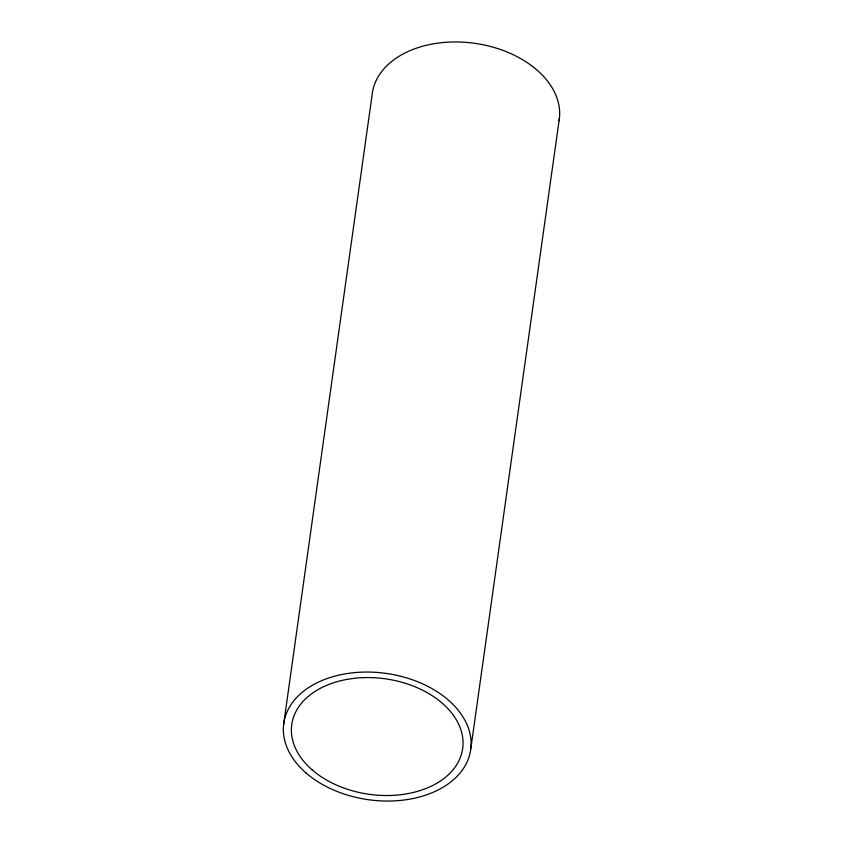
<?xml version="1.0" encoding="UTF-8"?>
<svg xmlns="http://www.w3.org/2000/svg" width="843" height="843" viewBox="0 0 843 843"><rect width="100%" height="100%" fill="white"/><g stroke="black" fill="none" stroke-linecap="round" stroke-linejoin="round"><path stroke-width="1.26" d="M283.575 724.854L372.121 94.753A94.395 63.773 8 0 1 474.398 43.267A94.395 63.773 8 0 1 559.088 120.675M470.879 748.247L559.425 118.146M306.23 773.126A94.395 63.773 8 0 0 465.937 764.274A94.395 63.773 8 0 0 359.508 672.25A94.395 63.773 8 0 0 306.23 773.126M312.31 769.996A86.302 58.304 8 0 0 458.329 761.893A86.302 58.304 8 0 0 361.025 677.761A86.302 58.304 8 0 0 312.31 769.996"/></g></svg>
